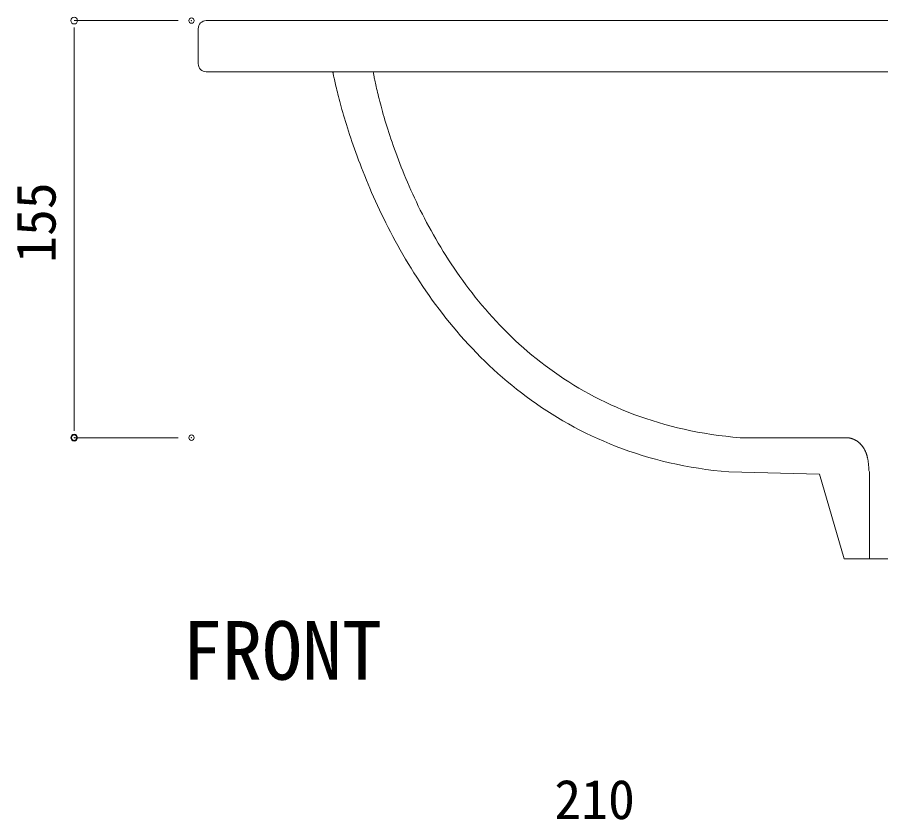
# Model space of a CAD drawing. Units: millimetres, scale not verified. Extents: x -1002 to 1010, y -687 to 676.
# Drawn here: x -863 to -542.2, y -380.9 to -82.7 of the extents above; entities that cross this region are included whole.
import ezdxf
from ezdxf.enums import TextEntityAlignment as Align

# ---------------------------------------------------------------- set-up
doc = ezdxf.new("R2010")
doc.units = ezdxf.units.MM
doc.header["$LTSCALE"] = 5
doc.header["$PDMODE"] = 32
doc.header["$PDSIZE"] = 2
doc.layers.add('0-0', color=7, linetype='Continuous', lineweight=15)
doc.layers.add('F-0', color=7, linetype='Continuous', lineweight=15)
doc.styles.add('ＭＳ ゴシック', font='')
doc.styles.get('ＭＳ ゴシック').set_extended_font_data('MS Gothic')

# ---------------------------------------------------------------- blocks, each defined once
blk = doc.blocks.new('_DOT')
at = {"layer": '0-0'}
blk.add_line((-0.5, 0), (-1, 0), dxfattribs=at)
blk.add_circle((0, 0), 0.25, dxfattribs=at)
blk.add_circle((0, 0), 0.25, dxfattribs=at)

msp = doc.modelspace()

# ---------------------------------------------------------------- linework, layer by layer
at = {"layer": 'F-0'}
for p, q in [((-803.258, -83.93), (-841.834, -83.93)), ((-841.834, -88.93), (-841.834, -233.93)), ((-803.258, -238.93), (-841.834, -238.93))]:
    msp.add_line(p, q, dxfattribs=at)
at = {"layer": 'F-0', "lineweight": 18}
for p, q in [((-795.763, -86.93), (-795.763, -99.93)), ((-594.409, -238.93), (-555.048, -238.93))]:
    msp.add_line(p, q, dxfattribs=at)
for points in [[(-248.763, -83.93), (-271.799, -83.93), (-767.221, -83.93), (-792.763, -83.93)], [(-792.763, -102.93), (-767.221, -102.93), (-271.799, -102.93), (-248.763, -102.93)], [(-745.759, -102.929), (-745.754, -102.955), (-745.74, -103.031), (-745.717, -103.157), (-745.684, -103.333), (-745.641, -103.556), (-745.588, -103.827), (-745.525, -104.145), (-745.451, -104.509), (-745.366, -104.918), (-745.27, -105.372), (-745.163, -105.869), (-745.045, -106.409), (-744.915, -106.991), (-744.773, -107.614), (-744.619, -108.278), (-744.453, -108.982), (-744.274, -109.725), (-744.082, -110.506), (-743.878, -111.324), (-743.66, -112.179), (-743.429, -113.069), (-743.185, -113.995), (-742.926, -114.955), (-742.654, -115.949), (-742.367, -116.975), (-742.066, -118.034), (-741.75, -119.123), (-741.419, -120.243), (-741.073, -121.393), (-740.711, -122.571), (-740.334, -123.777), (-739.942, -125.011), (-739.533, -126.271), (-739.108, -127.557), (-738.667, -128.868), (-738.209, -130.203), (-737.734, -131.561), (-737.242, -132.942), (-736.733, -134.345)], [(-730.763, -102.929), (-730.759, -102.953), (-730.748, -103.023), (-730.728, -103.138), (-730.701, -103.298), (-730.665, -103.503), (-730.62, -103.751), (-730.567, -104.042), (-730.504, -104.375), (-730.432, -104.749), (-730.351, -105.164), (-730.26, -105.619), (-730.159, -106.113), (-730.048, -106.646), (-729.927, -107.216), (-729.795, -107.823), (-729.652, -108.467), (-729.498, -109.147), (-729.333, -109.861), (-729.156, -110.61), (-728.968, -111.392), (-728.767, -112.207), (-728.555, -113.054), (-728.33, -113.932), (-728.092, -114.841), (-727.842, -115.781), (-727.579, -116.749), (-727.302, -117.746), (-727.012, -118.77), (-726.708, -119.822), (-726.39, -120.9), (-726.058, -122.004), (-725.712, -123.132), (-725.351, -124.285), (-724.975, -125.462), (-724.584, -126.661), (-724.178, -127.882), (-723.756, -129.125), (-723.319, -130.388), (-722.865, -131.672)], [(-736.733, -134.345), (-736.206, -135.769), (-735.662, -137.213), (-735.099, -138.677), (-734.519, -140.159), (-733.92, -141.659), (-733.302, -143.176), (-732.666, -144.71), (-732.01, -146.259), (-731.336, -147.824), (-730.642, -149.402), (-729.928, -150.993), (-729.194, -152.597), (-728.44, -154.212), (-727.666, -155.839), (-726.871, -157.475), (-726.055, -159.121), (-725.219, -160.776), (-724.361, -162.438), (-723.482, -164.107), (-722.581, -165.783), (-721.658, -167.464), (-720.714, -169.149), (-719.746, -170.839), (-718.757, -172.532), (-717.744, -174.227), (-716.709, -175.923), (-715.651, -177.62), (-714.569, -179.318), (-713.463, -181.014), (-712.334, -182.709), (-711.181, -184.402), (-710.003, -186.091), (-708.801, -187.777), (-707.574, -189.458), (-706.323, -191.133), (-705.046, -192.802), (-703.744, -194.464), (-702.416, -196.119), (-701.063, -197.764)], [(-722.865, -131.672), (-722.396, -132.974), (-721.91, -134.295), (-721.407, -135.634), (-720.888, -136.99), (-720.352, -138.363), (-719.798, -139.751), (-719.227, -141.154), (-718.638, -142.571), (-718.031, -144.002), (-717.406, -145.446), (-716.763, -146.901), (-716.101, -148.368), (-715.42, -149.846), (-714.72, -151.334), (-714.001, -152.831), (-713.262, -154.337), (-712.504, -155.85), (-711.725, -157.371), (-710.927, -158.898), (-710.108, -160.43), (-709.268, -161.968), (-708.408, -163.51), (-707.527, -165.055), (-706.624, -166.603), (-705.7, -168.154), (-704.754, -169.705), (-703.786, -171.258), (-702.796, -172.81), (-701.783, -174.362), (-700.748, -175.912), (-699.69, -177.46), (-698.609, -179.005), (-697.505, -180.547), (-696.377, -182.084), (-695.226, -183.617), (-694.05, -185.143), (-692.851, -186.663), (-691.627, -188.176), (-690.378, -189.681)], [(-690.378, -189.681), (-689.105, -191.178), (-687.806, -192.665), (-686.482, -194.142), (-685.133, -195.609), (-683.758, -197.064), (-682.357, -198.507), (-680.93, -199.937), (-679.476, -201.353), (-677.996, -202.755), (-676.489, -204.142), (-674.955, -205.514), (-673.394, -206.869), (-671.805, -208.206), (-670.188, -209.526), (-668.544, -210.828), (-666.871, -212.11), (-665.17, -213.372), (-663.44, -214.613), (-661.682, -215.833), (-659.894, -217.031), (-658.077, -218.206), (-656.231, -219.358), (-654.354, -220.485), (-652.448, -221.587), (-650.512, -222.663), (-648.545, -223.713), (-646.548, -224.736), (-644.52, -225.731), (-642.461, -226.698), (-640.37, -227.635), (-638.248, -228.542), (-636.094, -229.418), (-633.909, -230.263), (-631.691, -231.076), (-629.44, -231.856), (-627.157, -232.603), (-624.842, -233.315), (-622.493, -233.992), (-620.111, -234.634)], [(-701.063, -197.764), (-699.683, -199.401), (-698.278, -201.027), (-696.846, -202.643), (-695.387, -204.246), (-693.901, -205.837), (-692.389, -207.415), (-690.849, -208.979), (-689.281, -210.528), (-687.686, -212.062), (-686.063, -213.579), (-684.412, -215.079), (-682.732, -216.561), (-681.024, -218.024), (-679.287, -219.468), (-677.52, -220.891), (-675.725, -222.294), (-673.9, -223.674), (-672.046, -225.032), (-670.161, -226.367), (-668.247, -227.677), (-666.302, -228.963), (-664.326, -230.223), (-662.32, -231.456), (-660.283, -232.662), (-658.214, -233.84), (-656.114, -234.989), (-653.983, -236.108), (-651.82, -237.197), (-649.624, -238.255), (-647.396, -239.281), (-645.136, -240.274), (-642.843, -241.233), (-640.517, -242.159), (-638.158, -243.049), (-635.766, -243.903), (-633.339, -244.721), (-630.88, -245.501), (-628.386, -246.243), (-625.857, -246.946)], [(-620.111, -234.634), (-617.695, -235.239), (-615.246, -235.807), (-612.762, -236.337), (-610.245, -236.829), (-607.693, -237.282), (-605.106, -237.694), (-602.485, -238.066), (-599.829, -238.396), (-597.137, -238.684), (-594.41, -238.929)], [(-555.049, -238.929), (-555.047, -238.929), (-555.043, -238.929), (-555.035, -238.929), (-555.024, -238.929), (-555.011, -238.929), (-554.995, -238.929), (-554.975, -238.929), (-554.953, -238.929), (-554.929, -238.929), (-554.901, -238.93), (-554.871, -238.931), (-554.839, -238.932), (-554.804, -238.934), (-554.766, -238.936), (-554.726, -238.938), (-554.684, -238.941), (-554.639, -238.944), (-554.592, -238.948), (-554.543, -238.952), (-554.491, -238.957), (-554.438, -238.963), (-554.382, -238.969), (-554.324, -238.976), (-554.265, -238.984), (-554.203, -238.993), (-554.14, -239.003), (-554.074, -239.013), (-554.007, -239.024), (-553.938, -239.037), (-553.868, -239.05), (-553.796, -239.064), (-553.722, -239.08), (-553.647, -239.096), (-553.57, -239.114), (-553.492, -239.133), (-553.412, -239.153), (-553.331, -239.174), (-553.249, -239.197), (-553.165, -239.221)], [(-553.165, -239.221), (-553.08, -239.246), (-552.994, -239.273), (-552.907, -239.301), (-552.819, -239.331), (-552.73, -239.362), (-552.64, -239.395), (-552.549, -239.43), (-552.457, -239.466), (-552.365, -239.504), (-552.271, -239.543), (-552.177, -239.585), (-552.083, -239.628), (-551.987, -239.673), (-551.891, -239.72), (-551.795, -239.769), (-551.698, -239.819), (-551.601, -239.872), (-551.503, -239.927), (-551.405, -239.984), (-551.307, -240.043), (-551.208, -240.104), (-551.109, -240.167), (-551.011, -240.233), (-550.912, -240.301), (-550.813, -240.371), (-550.714, -240.443), (-550.615, -240.518), (-550.516, -240.596), (-550.418, -240.675), (-550.32, -240.758), (-550.222, -240.842), (-550.124, -240.93), (-550.027, -241.02), (-549.93, -241.112), (-549.833, -241.208), (-549.737, -241.306), (-549.642, -241.407), (-549.547, -241.51), (-549.453, -241.617)], [(-549.453, -241.617), (-549.36, -241.726), (-549.267, -241.839), (-549.175, -241.954), (-549.084, -242.072), (-548.994, -242.193), (-548.905, -242.318), (-548.817, -242.445), (-548.73, -242.576), (-548.644, -242.71), (-548.56, -242.847), (-548.476, -242.987), (-548.394, -243.131), (-548.313, -243.278), (-548.233, -243.428), (-548.155, -243.582), (-548.078, -243.74), (-548.003, -243.9), (-547.929, -244.065), (-547.857, -244.233), (-547.786, -244.404), (-547.717, -244.579), (-547.65, -244.758), (-547.585, -244.941), (-547.521, -245.127), (-547.46, -245.317), (-547.4, -245.511), (-547.342, -245.709), (-547.287, -245.911), (-547.233, -246.117), (-547.182, -246.327), (-547.133, -246.541), (-547.086, -246.759), (-547.041, -246.981), (-546.999, -247.207), (-546.959, -247.437), (-546.921, -247.672), (-546.886, -247.911), (-546.853, -248.154), (-546.823, -248.401)], [(-625.857, -246.946), (-623.295, -247.61), (-620.698, -248.232), (-618.065, -248.814), (-615.398, -249.353), (-612.695, -249.85), (-609.957, -250.302), (-607.183, -250.711), (-604.373, -251.074), (-601.527, -251.391), (-598.644, -251.661)], [(-546.823, -248.401), (-546.796, -248.653), (-546.771, -248.91), (-546.749, -249.171), (-546.73, -249.436), (-546.714, -249.706), (-546.7, -249.98), (-546.689, -250.259), (-546.682, -250.543), (-546.677, -250.831), (-546.676, -251.125)], [(-598.644, -251.661), (-564.999, -252.453), (-555.822, -283.93), (-485.694, -283.93), (-476.392, -252.441), (-442.516, -251.661)], [(-546.675, -251.125), (-546.432, -251.661), (-546.432, -283.93)]]:
    msp.add_lwpolyline(points, dxfattribs=at)
for centre, start, end in [((-792.763, -86.93), 90, 180), ((-792.763, -99.93), 180, 270)]:
    msp.add_arc(centre, 3, start, end, dxfattribs=at)
at = {"layer": 'F-0'}
for p in [(-798.258, -83.93), (-841.834, -238.93), (-798.258, -238.93)]:
    msp.add_point(p, dxfattribs=at)

# ---------------------------------------------------------------- block references
at = {"layer": 'F-0', "xscale": 5, "yscale": 5}
for p, rotation in [((-841.834, -83.93), 90), ((-841.834, -238.93), 270)]:
    msp.add_blockref('_DOT', p, dxfattribs=dict(at, rotation=rotation))

# ---------------------------------------------------------------- texts
at = {"layer": 'F-0', "style": 'ＭＳ ゴシック'}
msp.add_text('155', height=14.66, rotation=90, dxfattribs=at).set_placement((-844.334, -173.93), align=Align.BOTTOM_LEFT)
for s, height, p in [('FRONT', 21.8, (-801.67, -335.436)), ('210', 14.66, (-663.49, -385.089))]:
    msp.add_text(s, height=height, dxfattribs=at).set_placement(p, align=Align.BOTTOM_LEFT)

doc.saveas('drawing.dxf')
